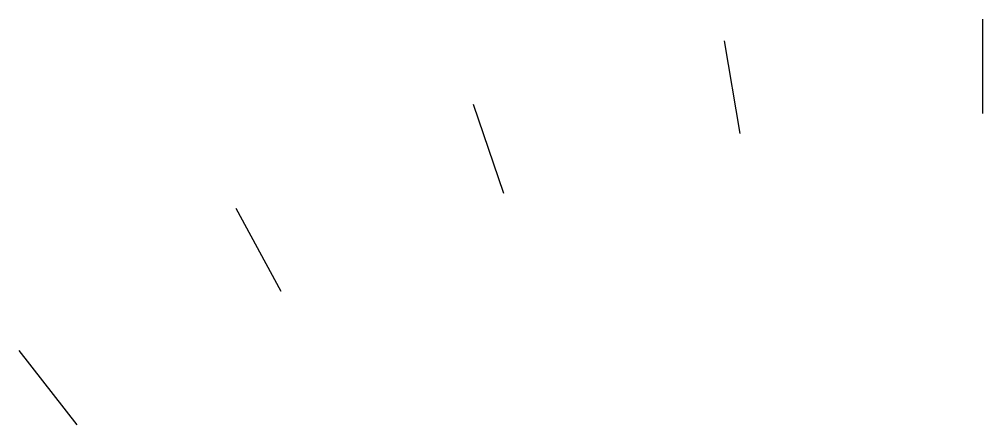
# Model space of a CAD drawing. Header units: millimetres. Extents: x 3454 to 7402, y 928 to 1879.
# Drawn here: x 7299.8 to 7402.2, y 1459.5 to 1502.5 of the extents above.
import ezdxf

# ---------------------------------------------------------------- set-up
doc = ezdxf.new("R2010")
doc.units = ezdxf.units.MM

msp = doc.modelspace()

# ---------------------------------------------------------------- linework, layer by layer
for p, q in [((7402.16, 1492.53, 15), (7402.16, 1502.53, 15)), ((7376.38, 1490.4, 15), (7374.73, 1500.26, 15)), ((7351.3, 1484.05, 15), (7348.06, 1493.5, 15)), ((7327.62, 1473.65, 15), (7322.86, 1482.45, 15)), ((7305.96, 1459.51, 15), (7299.82, 1467.4, 15))]:
    msp.add_line(p, q)

doc.saveas('drawing.dxf')
